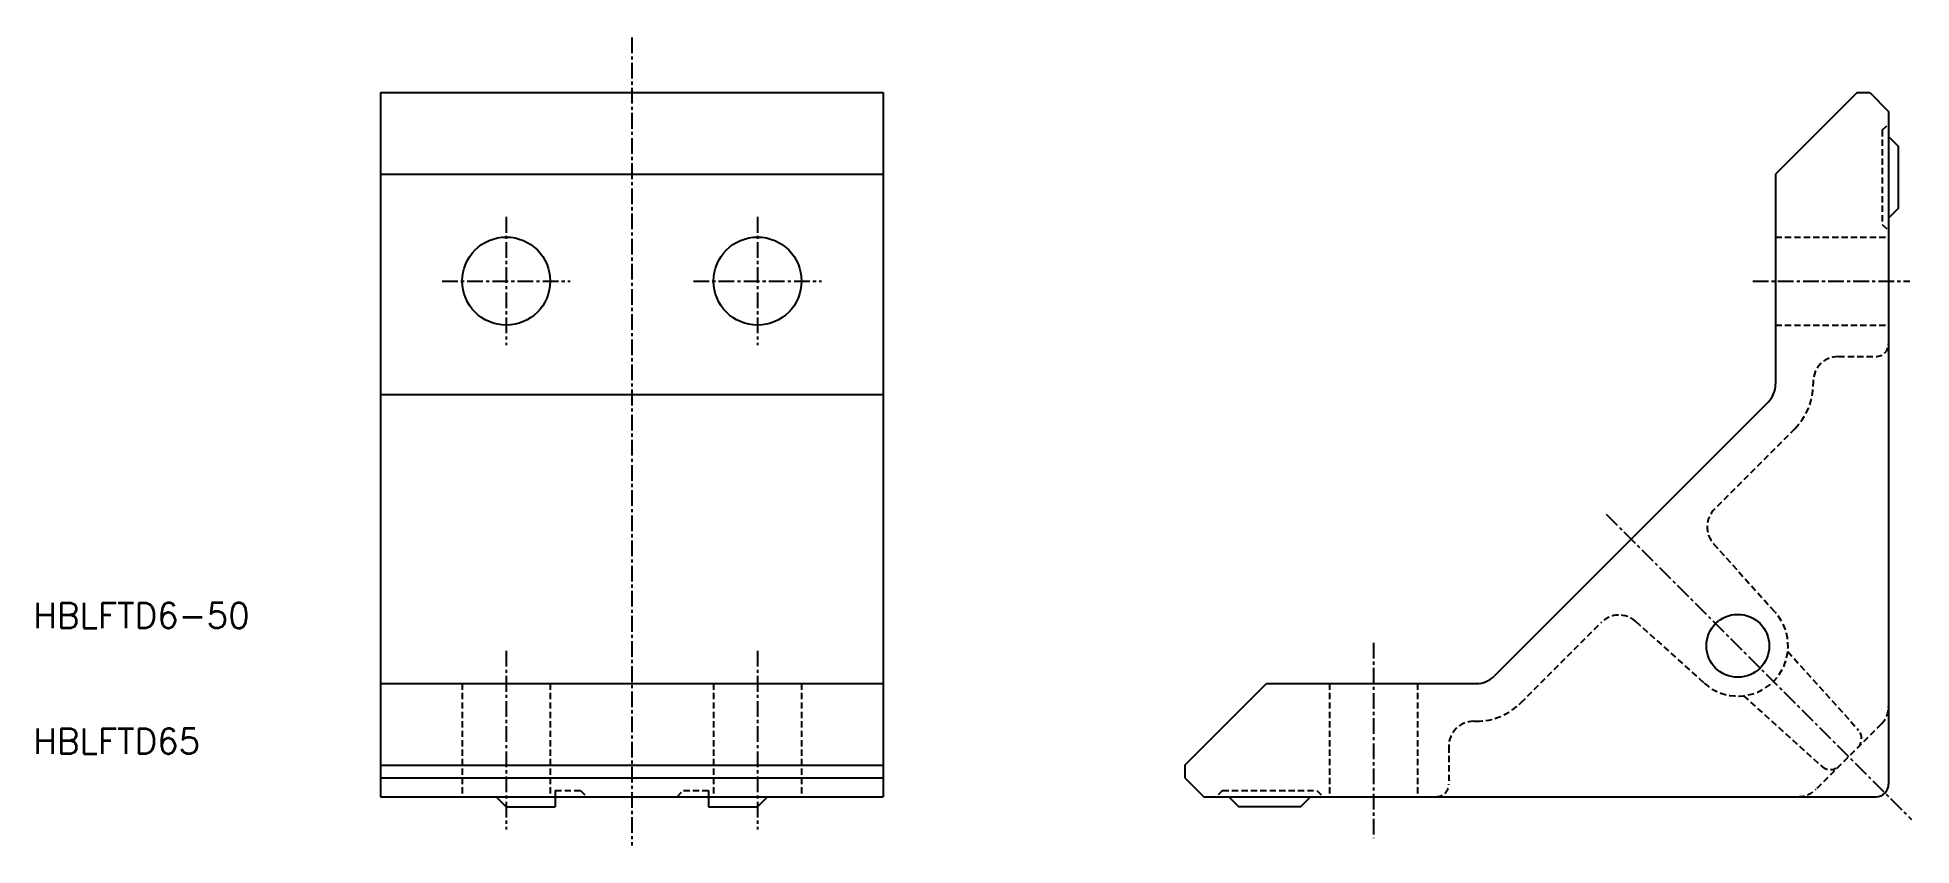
# Model space of a CAD drawing. Extents: x -47 to 102, y -36 to 28.
import ezdxf

# ---------------------------------------------------------------- set-up
doc = ezdxf.new("R2010")
doc.units = 0
doc.linetypes.add('CENTER', pattern=[2, 1.25, -0.25, 0.25, -0.25])
doc.linetypes.add('DASHED', pattern=[0.75, 0.5, -0.25])
doc.layers.get('0').update_dxf_attribs({"linetype": 'CONTINUOUS'})
doc.layers.add('CENTER', color=1, linetype='CENTER')
doc.styles.get("Standard").update_dxf_attribs({"font": 'txt.shx', "bigfont": 'bigfont.shx'})

msp = doc.modelspace()

# ---------------------------------------------------------------- linework, layer by layer
at = {"color": 7, "linetype": 'CONTINUOUS'}
for p, q in [((-20, 24.03), (-20, -31.97)), ((-20, 24.03), (20, 24.03)), ((20, 24.03), (20, -31.97)), ((97.5, 24.03), (91, 17.53)), ((97.5, 24.03), (98.5, 24.03)), ((98.5, 24.03), (100, 22.53)), ((100, 22.53), (100, -30.97)), ((100, 20.53), (100.8, 19.73)), ((100.8, 14.83), (100.8, 19.73)), ((-20, 17.53), (20, 17.53)), ((91, 17.53), (91, 0.83)), ((100.8, 14.83), (100, 14.03)), ((-20, 0), (20, 0)), ((90.41, -0.59), (68.62, -22.38)), ((-20, -22.97), (20, -22.97)), ((44, -29.47), (50.5, -22.97)), ((50.5, -22.97), (67.2, -22.97)), ((-20, -29.47), (20, -29.47)), ((44, -29.47), (44, -30.47)), ((-20, -30.47), (20, -30.47)), ((44, -30.47), (45.5, -31.97)), ((-20, -31.97), (20, -31.97)), ((-10.8, -31.97), (-10, -32.77)), ((-10, -32.77), (-6.1, -32.77)), ((-6.1, -31.97), (-6.1, -32.77)), ((6.1, -31.97), (6.1, -32.77)), ((6.1, -32.77), (10, -32.77)), ((10, -32.77), (10.8, -31.97)), ((45.5, -31.97), (99, -31.97)), ((47.5, -31.97), (48.3, -32.77)), ((53.2, -32.77), (48.3, -32.77)), ((53.2, -32.77), (54, -31.97))]:
    msp.add_line(p, q, dxfattribs=at)
at = {"color": 3, "linetype": 'DASHED'}
for p, q in [((99.5, 21.03), (100, 21.53)), ((99.5, 21.03), (99.5, 13.53)), ((99.5, 13.53), (100, 13.03)), ((91, 12.53), (100, 12.53)), ((91, 5.53), (100, 5.53)), ((96, 3.03), (99, 3.03)), ((94, 1.03), (94, 0.83)), ((92.54, -2.71), (86.14, -9.1)), ((86.07, -11.85), (90.97, -17.29)), ((70.74, -24.51), (77.13, -18.11)), ((79.88, -18.04), (85.32, -22.94)), ((91.97, -20.42), (97.6, -26.67)), ((-13.5, -22.97), (-13.5, -31.97)), ((-6.5, -22.97), (-6.5, -31.97)), ((6.5, -22.97), (6.5, -31.97)), ((13.5, -22.97), (13.5, -31.97)), ((55.5, -22.97), (55.5, -31.97)), ((62.5, -22.97), (62.5, -31.97)), ((88.45, -23.94), (94.7, -29.57)), ((67, -25.97), (67.2, -25.97)), ((99.41, -26.19), (94.22, -31.38)), ((65, -27.97), (65, -30.97)), ((-6.1, -31.47), (-6.1, -31.97)), ((-6.1, -31.47), (-4.1, -31.47)), ((-4.1, -31.47), (-3.6, -31.97)), ((3.6, -31.97), (4.1, -31.47)), ((4.1, -31.47), (6.1, -31.47)), ((6.1, -31.47), (6.1, -31.97)), ((47, -31.47), (46.5, -31.97)), ((47, -31.47), (54.5, -31.47)), ((54.5, -31.47), (55, -31.97))]:
    msp.add_line(p, q, dxfattribs=at)
at = {"color": 7, "linetype": 'CONTINUOUS'}
for centre, radius in [((-10, 9.03), 3.5), ((10, 9.03), 3.5), ((88, -19.97), 2.5)]:
    msp.add_circle(centre, radius, dxfattribs=at)
at = {"color": 3, "linetype": 'DASHED'}
for centre, radius, start, end in [((96, 1.03), 2, 90, 180), ((99, 4.03), 1, 270, 0), ((89, 0.83), 5, 315, 0), ((87.56, -10.51), 2, 135, 222), ((78.54, -19.53), 2, 48, 135), ((88, -19.97), 4, 228, 42), ((67.2, -20.97), 5, 270, 315), ((98, -24.78), 2, 315, 0), ((67, -27.97), 2, 90, 180), ((96.85, -27.34), 1, 315, 42), ((95.37, -28.82), 1, 228, 315), ((64, -30.97), 1, 270, 0), ((92.81, -29.97), 2, 270, 315)]:
    msp.add_arc(centre, radius, start, end, dxfattribs=at)
at = {"color": 7, "linetype": 'CONTINUOUS'}
for centre, radius, start, end in [((89, 0.83), 2, 315, 0), ((67.2, -20.97), 2, 270, 315), ((99, -30.97), 1, 270, 0)]:
    msp.add_arc(centre, radius, start, end, dxfattribs=at)
at = {"layer": 'CENTER', "color": 1, "linetype": 'CENTER'}
for p, q in [((0, 28.4), (0, -35.85)), ((-10, 14.13), (-10, 3.93)), ((10, 14.13), (10, 3.93)), ((-15.1, 9.03), (-4.9, 9.03)), ((4.9, 9.03), (15.1, 9.03)), ((89.19, 9.03), (101.7, 9.03)), ((77.53, -9.5), (101.82, -33.79)), ((-10, -20.37), (-10, -34.57)), ((10, -20.37), (10, -34.57)), ((59, -19.73), (59, -35.26))]:
    msp.add_line(p, q, dxfattribs=at)

# ---------------------------------------------------------------- texts
at = {"color": 7, "linetype": 'CONTINUOUS'}
for s, p in [('HBLFTD6-50', (-47.64, -18.56)), ('HBLFTD65', (-47.64, -28.56))]:
    msp.add_text(s, height=2, dxfattribs=at).set_placement(p)

doc.saveas('drawing.dxf')
